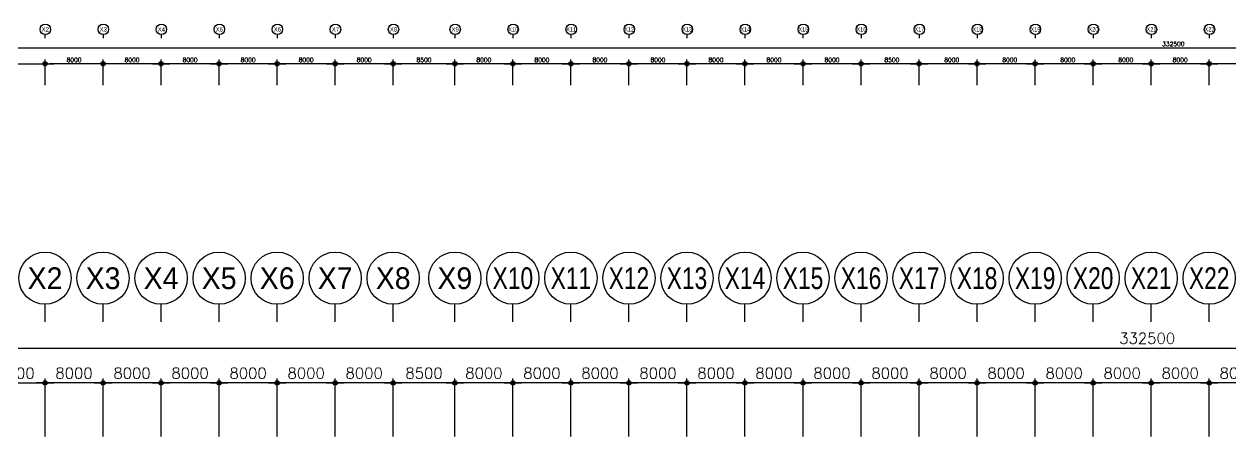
# Model space of a CAD drawing. Header units: millimetres. Extents: x -7575 to 416376, y 91125 to 341855.
# Drawn here: x 88826 to 255060, y 284409 to 341855 of the extents above; entities that cross this region are included whole.
import ezdxf
from ezdxf.enums import TextEntityAlignment as Align

# ---------------------------------------------------------------- set-up
doc = ezdxf.new("R2010")
doc.units = ezdxf.units.MM
doc.header["$LTSCALE"] = 600
doc.header["$MEASUREMENT"] = 0
doc.layers.get('0').update_dxf_attribs({"linetype": 'CONTINUOUS', "lineweight": 0})
doc.layers.get('DEFPOINTS').update_dxf_attribs({"linetype": 'CONTINUOUS'})
doc.layers.add('DIM', color=7, linetype='CONTINUOUS')
doc.layers.add('e-plan', color=9, linetype='CONTINUOUS')
doc.styles.add('htw', font='Dotum.ttf')
doc.styles.add('kiahn', font='romans.shx', dxfattribs={"bigfont": 'cadhs.shx'})
doc.styles.add('YS1-UNIT$0$kiahn', font='romans.shx', dxfattribs={"bigfont": 'WHGTXT.shx'})
doc.styles.add('돋움', font='Dotum.ttf')
doc.dimstyles.new('YS1-UNIT$0$KIAHN', dxfattribs={"dimscale": 0.5, "dimtxt": 2.5, "dimasz": 1, "dimexe": 1, "dimexo": 1, "dimgap": 1, "dimtad": 1, "dimdec": 0, "dimzin": 1, "dimdsep": 46, "dimtxsty": 'YS1-UNIT$0$kiahn', "dimblk1": 'YS1-UNIT$0$DIMDOT', "dimblk2": 'YS1-UNIT$0$DIMDOT', "dimsah": 1, "dimcen": 0, "dimadec": 0, "dimazin": 0, "dimtfac": 1, "dimtdec": 0, "dimtix": 1, "dimtmove": 2, "dimatfit": 3, "dimldrblk": 'YS1-UNIT$0$DIMDOT', "dimfxl": 1, "dimtolj": 1, "dimtzin": 1, "dimarcsym": 0})

# ---------------------------------------------------------------- blocks, each defined once
blk = doc.blocks.new('YS1-UNIT$0$DIMDOT')
blk.add_line((-2, 0), (2, 0))
for radius in [0.5, 0.25]:
    blk.add_circle((0, 0), radius)
blk = doc.blocks.new('*D3')
at = {"layer": 'DEFPOINTS', "color": 0, "transparency": 16777216}
for p in [(115710, 292394), (115710, 284409), (123710, 284409)]:
    blk.add_point(p, dxfattribs=at)
at = {"layer": 'e-plan', "color": 0, "lineweight": -2, "transparency": 16777216}
for p, q in [((115710, 285009), (115710, 292994)), ((123710, 285009), (123710, 292994)), ((123110, 292394), (116310, 292394))]:
    blk.add_line(p, q, dxfattribs=at)
at = {"layer": 'e-plan', "color": 0, "lineweight": -2, "transparency": 16777216, "xscale": 600, "yscale": 600, "zscale": 600, "rotation": 180}
blk.add_blockref('YS1-UNIT$0$DIMDOT', (115710, 292394), dxfattribs=at)
at = {"layer": 'e-plan', "color": 0, "lineweight": -2, "transparency": 16777216, "xscale": 600, "yscale": 600, "zscale": 600}
blk.add_blockref('YS1-UNIT$0$DIMDOT', (123710, 292394), dxfattribs=at)
at = {"layer": 'e-plan', "color": 0, "transparency": 16777216, "insert": (119710, 293744), "char_height": 1500, "attachment_point": 5, "style": 'kiahn'}
blk.add_mtext('\\A1;8000', dxfattribs=at)
blk = doc.blocks.new('*D18')
at = {"layer": 'DEFPOINTS', "color": 0, "transparency": 16777216}
for p in [(91710, 292394), (91710, 284409), (99710, 284409)]:
    blk.add_point(p, dxfattribs=at)
at = {"layer": 'e-plan', "color": 0, "lineweight": -2, "transparency": 16777216}
for p, q in [((91710, 285009), (91710, 292994)), ((99710, 285009), (99710, 292994)), ((99110, 292394), (92310, 292394))]:
    blk.add_line(p, q, dxfattribs=at)
at = {"layer": 'e-plan', "color": 0, "lineweight": -2, "transparency": 16777216, "xscale": 600, "yscale": 600, "zscale": 600, "rotation": 180}
blk.add_blockref('YS1-UNIT$0$DIMDOT', (91710, 292394), dxfattribs=at)
at = {"layer": 'e-plan', "color": 0, "lineweight": -2, "transparency": 16777216, "xscale": 600, "yscale": 600, "zscale": 600}
blk.add_blockref('YS1-UNIT$0$DIMDOT', (99710, 292394), dxfattribs=at)
at = {"layer": 'e-plan', "color": 0, "transparency": 16777216, "insert": (95710, 293744), "char_height": 1500, "attachment_point": 5, "style": 'kiahn'}
blk.add_mtext('\\A1;8000', dxfattribs=at)
blk = doc.blocks.new('*D19')
at = {"layer": 'DEFPOINTS', "color": 0, "transparency": 16777216}
for p in [(99710, 292394), (99710, 284409), (107710, 284409)]:
    blk.add_point(p, dxfattribs=at)
at = {"layer": 'e-plan', "color": 0, "lineweight": -2, "transparency": 16777216}
for p, q in [((99710, 285009), (99710, 292994)), ((107710, 285009), (107710, 292994)), ((107110, 292394), (100310, 292394))]:
    blk.add_line(p, q, dxfattribs=at)
at = {"layer": 'e-plan', "color": 0, "lineweight": -2, "transparency": 16777216, "xscale": 600, "yscale": 600, "zscale": 600, "rotation": 180}
blk.add_blockref('YS1-UNIT$0$DIMDOT', (99710, 292394), dxfattribs=at)
at = {"layer": 'e-plan', "color": 0, "lineweight": -2, "transparency": 16777216, "xscale": 600, "yscale": 600, "zscale": 600}
blk.add_blockref('YS1-UNIT$0$DIMDOT', (107710, 292394), dxfattribs=at)
at = {"layer": 'e-plan', "color": 0, "transparency": 16777216, "insert": (103710, 293744), "char_height": 1500, "attachment_point": 5, "style": 'kiahn'}
blk.add_mtext('\\A1;8000', dxfattribs=at)
blk = doc.blocks.new('*D20')
at = {"layer": 'DEFPOINTS', "color": 0, "transparency": 16777216}
for p in [(107710, 292394), (107710, 284409), (115710, 284409)]:
    blk.add_point(p, dxfattribs=at)
at = {"layer": 'e-plan', "color": 0, "lineweight": -2, "transparency": 16777216}
for p, q in [((107710, 285009), (107710, 292994)), ((115710, 285009), (115710, 292994)), ((115110, 292394), (108310, 292394))]:
    blk.add_line(p, q, dxfattribs=at)
at = {"layer": 'e-plan', "color": 0, "lineweight": -2, "transparency": 16777216, "xscale": 600, "yscale": 600, "zscale": 600, "rotation": 180}
blk.add_blockref('YS1-UNIT$0$DIMDOT', (107710, 292394), dxfattribs=at)
at = {"layer": 'e-plan', "color": 0, "lineweight": -2, "transparency": 16777216, "xscale": 600, "yscale": 600, "zscale": 600}
blk.add_blockref('YS1-UNIT$0$DIMDOT', (115710, 292394), dxfattribs=at)
at = {"layer": 'e-plan', "color": 0, "transparency": 16777216, "insert": (111710, 293744), "char_height": 1500, "attachment_point": 5, "style": 'kiahn'}
blk.add_mtext('\\A1;8000', dxfattribs=at)
blk = doc.blocks.new('*D21')
at = {"layer": 'DEFPOINTS', "color": 0, "transparency": 16777216}
for p in [(123710, 292394), (123710, 284409), (131710, 284409)]:
    blk.add_point(p, dxfattribs=at)
at = {"layer": 'e-plan', "color": 0, "lineweight": -2, "transparency": 16777216}
for p, q in [((123710, 285009), (123710, 292994)), ((131710, 285009), (131710, 292994)), ((131110, 292394), (124310, 292394))]:
    blk.add_line(p, q, dxfattribs=at)
at = {"layer": 'e-plan', "color": 0, "lineweight": -2, "transparency": 16777216, "xscale": 600, "yscale": 600, "zscale": 600, "rotation": 180}
blk.add_blockref('YS1-UNIT$0$DIMDOT', (123710, 292394), dxfattribs=at)
at = {"layer": 'e-plan', "color": 0, "lineweight": -2, "transparency": 16777216, "xscale": 600, "yscale": 600, "zscale": 600}
blk.add_blockref('YS1-UNIT$0$DIMDOT', (131710, 292394), dxfattribs=at)
at = {"layer": 'e-plan', "color": 0, "transparency": 16777216, "insert": (127710, 293744), "char_height": 1500, "attachment_point": 5, "style": 'kiahn'}
blk.add_mtext('\\A1;8000', dxfattribs=at)
blk = doc.blocks.new('*D22')
at = {"layer": 'DEFPOINTS', "color": 0, "transparency": 16777216}
for p in [(131710, 292394), (131710, 284409), (139710, 284409)]:
    blk.add_point(p, dxfattribs=at)
at = {"layer": 'e-plan', "color": 0, "lineweight": -2, "transparency": 16777216}
for p, q in [((131710, 285009), (131710, 292994)), ((139710, 285009), (139710, 292994)), ((139110, 292394), (132310, 292394))]:
    blk.add_line(p, q, dxfattribs=at)
at = {"layer": 'e-plan', "color": 0, "lineweight": -2, "transparency": 16777216, "xscale": 600, "yscale": 600, "zscale": 600, "rotation": 180}
blk.add_blockref('YS1-UNIT$0$DIMDOT', (131710, 292394), dxfattribs=at)
at = {"layer": 'e-plan', "color": 0, "lineweight": -2, "transparency": 16777216, "xscale": 600, "yscale": 600, "zscale": 600}
blk.add_blockref('YS1-UNIT$0$DIMDOT', (139710, 292394), dxfattribs=at)
at = {"layer": 'e-plan', "color": 0, "transparency": 16777216, "insert": (135710, 293744), "char_height": 1500, "attachment_point": 5, "style": 'kiahn'}
blk.add_mtext('\\A1;8000', dxfattribs=at)
blk = doc.blocks.new('*D23')
at = {"layer": 'DEFPOINTS', "color": 0, "transparency": 16777216}
for p in [(139710, 292394), (139710, 284409), (148210, 284409)]:
    blk.add_point(p, dxfattribs=at)
at = {"layer": 'e-plan', "color": 0, "lineweight": -2, "transparency": 16777216}
for p, q in [((139710, 285009), (139710, 292994)), ((148210, 285009), (148210, 292994)), ((147610, 292394), (140310, 292394))]:
    blk.add_line(p, q, dxfattribs=at)
at = {"layer": 'e-plan', "color": 0, "lineweight": -2, "transparency": 16777216, "xscale": 600, "yscale": 600, "zscale": 600, "rotation": 180}
blk.add_blockref('YS1-UNIT$0$DIMDOT', (139710, 292394), dxfattribs=at)
at = {"layer": 'e-plan', "color": 0, "lineweight": -2, "transparency": 16777216, "xscale": 600, "yscale": 600, "zscale": 600}
blk.add_blockref('YS1-UNIT$0$DIMDOT', (148210, 292394), dxfattribs=at)
at = {"layer": 'e-plan', "color": 0, "transparency": 16777216, "insert": (143960, 293744), "char_height": 1500, "attachment_point": 5, "style": 'kiahn'}
blk.add_mtext('\\A1;8500', dxfattribs=at)
blk = doc.blocks.new('*D24')
at = {"layer": 'DEFPOINTS', "color": 0, "transparency": 16777216}
for p in [(148210, 292394), (148210, 284409), (156210, 284409)]:
    blk.add_point(p, dxfattribs=at)
at = {"layer": 'e-plan', "color": 0, "lineweight": -2, "transparency": 16777216}
for p, q in [((148210, 285009), (148210, 292994)), ((156210, 285009), (156210, 292994)), ((155610, 292394), (148810, 292394))]:
    blk.add_line(p, q, dxfattribs=at)
at = {"layer": 'e-plan', "color": 0, "lineweight": -2, "transparency": 16777216, "xscale": 600, "yscale": 600, "zscale": 600, "rotation": 180}
blk.add_blockref('YS1-UNIT$0$DIMDOT', (148210, 292394), dxfattribs=at)
at = {"layer": 'e-plan', "color": 0, "lineweight": -2, "transparency": 16777216, "xscale": 600, "yscale": 600, "zscale": 600}
blk.add_blockref('YS1-UNIT$0$DIMDOT', (156210, 292394), dxfattribs=at)
at = {"layer": 'e-plan', "color": 0, "transparency": 16777216, "insert": (152210, 293744), "char_height": 1500, "attachment_point": 5, "style": 'kiahn'}
blk.add_mtext('\\A1;8000', dxfattribs=at)
blk = doc.blocks.new('*D25')
at = {"layer": 'DEFPOINTS', "color": 0, "transparency": 16777216}
for p in [(164210, 292394), (164210, 284409), (172210, 284409)]:
    blk.add_point(p, dxfattribs=at)
at = {"layer": 'e-plan', "color": 0, "lineweight": -2, "transparency": 16777216}
for p, q in [((164210, 285009), (164210, 292994)), ((172210, 285009), (172210, 292994)), ((171610, 292394), (164810, 292394))]:
    blk.add_line(p, q, dxfattribs=at)
at = {"layer": 'e-plan', "color": 0, "lineweight": -2, "transparency": 16777216, "xscale": 600, "yscale": 600, "zscale": 600, "rotation": 180}
blk.add_blockref('YS1-UNIT$0$DIMDOT', (164210, 292394), dxfattribs=at)
at = {"layer": 'e-plan', "color": 0, "lineweight": -2, "transparency": 16777216, "xscale": 600, "yscale": 600, "zscale": 600}
blk.add_blockref('YS1-UNIT$0$DIMDOT', (172210, 292394), dxfattribs=at)
at = {"layer": 'e-plan', "color": 0, "transparency": 16777216, "insert": (168210, 293744), "char_height": 1500, "attachment_point": 5, "style": 'kiahn'}
blk.add_mtext('\\A1;8000', dxfattribs=at)
blk = doc.blocks.new('*D26')
at = {"layer": 'DEFPOINTS', "color": 0, "transparency": 16777216}
for p in [(156210, 292394), (156210, 284409), (164210, 284409)]:
    blk.add_point(p, dxfattribs=at)
at = {"layer": 'e-plan', "color": 0, "lineweight": -2, "transparency": 16777216}
for p, q in [((156210, 285009), (156210, 292994)), ((164210, 285009), (164210, 292994)), ((163610, 292394), (156810, 292394))]:
    blk.add_line(p, q, dxfattribs=at)
at = {"layer": 'e-plan', "color": 0, "lineweight": -2, "transparency": 16777216, "xscale": 600, "yscale": 600, "zscale": 600, "rotation": 180}
blk.add_blockref('YS1-UNIT$0$DIMDOT', (156210, 292394), dxfattribs=at)
at = {"layer": 'e-plan', "color": 0, "lineweight": -2, "transparency": 16777216, "xscale": 600, "yscale": 600, "zscale": 600}
blk.add_blockref('YS1-UNIT$0$DIMDOT', (164210, 292394), dxfattribs=at)
at = {"layer": 'e-plan', "color": 0, "transparency": 16777216, "insert": (160210, 293744), "char_height": 1500, "attachment_point": 5, "style": 'kiahn'}
blk.add_mtext('\\A1;8000', dxfattribs=at)
blk = doc.blocks.new('*D27')
at = {"layer": 'DEFPOINTS', "color": 0, "transparency": 16777216}
for p in [(172210, 292394), (172210, 284409), (180210, 284409)]:
    blk.add_point(p, dxfattribs=at)
at = {"layer": 'e-plan', "color": 0, "lineweight": -2, "transparency": 16777216}
for p, q in [((172210, 285009), (172210, 292994)), ((180210, 285009), (180210, 292994)), ((179610, 292394), (172810, 292394))]:
    blk.add_line(p, q, dxfattribs=at)
at = {"layer": 'e-plan', "color": 0, "lineweight": -2, "transparency": 16777216, "xscale": 600, "yscale": 600, "zscale": 600, "rotation": 180}
blk.add_blockref('YS1-UNIT$0$DIMDOT', (172210, 292394), dxfattribs=at)
at = {"layer": 'e-plan', "color": 0, "lineweight": -2, "transparency": 16777216, "xscale": 600, "yscale": 600, "zscale": 600}
blk.add_blockref('YS1-UNIT$0$DIMDOT', (180210, 292394), dxfattribs=at)
at = {"layer": 'e-plan', "color": 0, "transparency": 16777216, "insert": (176210, 293744), "char_height": 1500, "attachment_point": 5, "style": 'kiahn'}
blk.add_mtext('\\A1;8000', dxfattribs=at)
blk = doc.blocks.new('*D28')
at = {"layer": 'DEFPOINTS', "color": 0, "transparency": 16777216}
for p in [(180210, 292394), (180210, 284409), (188210, 284409)]:
    blk.add_point(p, dxfattribs=at)
at = {"layer": 'e-plan', "color": 0, "lineweight": -2, "transparency": 16777216}
for p, q in [((180210, 285009), (180210, 292994)), ((188210, 285009), (188210, 292994)), ((187610, 292394), (180810, 292394))]:
    blk.add_line(p, q, dxfattribs=at)
at = {"layer": 'e-plan', "color": 0, "lineweight": -2, "transparency": 16777216, "xscale": 600, "yscale": 600, "zscale": 600, "rotation": 180}
blk.add_blockref('YS1-UNIT$0$DIMDOT', (180210, 292394), dxfattribs=at)
at = {"layer": 'e-plan', "color": 0, "lineweight": -2, "transparency": 16777216, "xscale": 600, "yscale": 600, "zscale": 600}
blk.add_blockref('YS1-UNIT$0$DIMDOT', (188210, 292394), dxfattribs=at)
at = {"layer": 'e-plan', "color": 0, "transparency": 16777216, "insert": (184210, 293744), "char_height": 1500, "attachment_point": 5, "style": 'kiahn'}
blk.add_mtext('\\A1;8000', dxfattribs=at)
blk = doc.blocks.new('*D29')
at = {"layer": 'DEFPOINTS', "color": 0, "transparency": 16777216}
for p in [(204210, 292394), (204210, 284409), (212210, 284409)]:
    blk.add_point(p, dxfattribs=at)
at = {"layer": 'e-plan', "color": 0, "lineweight": -2, "transparency": 16777216}
for p, q in [((204210, 285009), (204210, 292994)), ((212210, 285009), (212210, 292994)), ((211610, 292394), (204810, 292394))]:
    blk.add_line(p, q, dxfattribs=at)
at = {"layer": 'e-plan', "color": 0, "lineweight": -2, "transparency": 16777216, "xscale": 600, "yscale": 600, "zscale": 600, "rotation": 180}
blk.add_blockref('YS1-UNIT$0$DIMDOT', (204210, 292394), dxfattribs=at)
at = {"layer": 'e-plan', "color": 0, "lineweight": -2, "transparency": 16777216, "xscale": 600, "yscale": 600, "zscale": 600}
blk.add_blockref('YS1-UNIT$0$DIMDOT', (212210, 292394), dxfattribs=at)
at = {"layer": 'e-plan', "color": 0, "transparency": 16777216, "insert": (208210, 293744), "char_height": 1500, "attachment_point": 5, "style": 'kiahn'}
blk.add_mtext('\\A1;8000', dxfattribs=at)
blk = doc.blocks.new('*D30')
at = {"layer": 'DEFPOINTS', "color": 0, "transparency": 16777216}
for p in [(188210, 292394), (188210, 284409), (196210, 284409)]:
    blk.add_point(p, dxfattribs=at)
at = {"layer": 'e-plan', "color": 0, "lineweight": -2, "transparency": 16777216}
for p, q in [((188210, 285009), (188210, 292994)), ((196210, 285009), (196210, 292994)), ((195610, 292394), (188810, 292394))]:
    blk.add_line(p, q, dxfattribs=at)
at = {"layer": 'e-plan', "color": 0, "lineweight": -2, "transparency": 16777216, "xscale": 600, "yscale": 600, "zscale": 600, "rotation": 180}
blk.add_blockref('YS1-UNIT$0$DIMDOT', (188210, 292394), dxfattribs=at)
at = {"layer": 'e-plan', "color": 0, "lineweight": -2, "transparency": 16777216, "xscale": 600, "yscale": 600, "zscale": 600}
blk.add_blockref('YS1-UNIT$0$DIMDOT', (196210, 292394), dxfattribs=at)
at = {"layer": 'e-plan', "color": 0, "transparency": 16777216, "insert": (192210, 293744), "char_height": 1500, "attachment_point": 5, "style": 'kiahn'}
blk.add_mtext('\\A1;8000', dxfattribs=at)
blk = doc.blocks.new('*D31')
at = {"layer": 'DEFPOINTS', "color": 0, "transparency": 16777216}
for p in [(196210, 292394), (196210, 284409), (204210, 284409)]:
    blk.add_point(p, dxfattribs=at)
at = {"layer": 'e-plan', "color": 0, "lineweight": -2, "transparency": 16777216}
for p, q in [((196210, 285009), (196210, 292994)), ((204210, 285009), (204210, 292994)), ((203610, 292394), (196810, 292394))]:
    blk.add_line(p, q, dxfattribs=at)
at = {"layer": 'e-plan', "color": 0, "lineweight": -2, "transparency": 16777216, "xscale": 600, "yscale": 600, "zscale": 600, "rotation": 180}
blk.add_blockref('YS1-UNIT$0$DIMDOT', (196210, 292394), dxfattribs=at)
at = {"layer": 'e-plan', "color": 0, "lineweight": -2, "transparency": 16777216, "xscale": 600, "yscale": 600, "zscale": 600}
blk.add_blockref('YS1-UNIT$0$DIMDOT', (204210, 292394), dxfattribs=at)
at = {"layer": 'e-plan', "color": 0, "transparency": 16777216, "insert": (200210, 293744), "char_height": 1500, "attachment_point": 5, "style": 'kiahn'}
blk.add_mtext('\\A1;8000', dxfattribs=at)
blk = doc.blocks.new('*D32')
at = {"layer": 'DEFPOINTS', "color": 0, "transparency": 16777216}
for p in [(220210, 292394), (220210, 284409), (228210, 284409)]:
    blk.add_point(p, dxfattribs=at)
at = {"layer": 'e-plan', "color": 0, "lineweight": -2, "transparency": 16777216}
for p, q in [((220210, 285009), (220210, 292994)), ((228210, 285009), (228210, 292994)), ((227610, 292394), (220810, 292394))]:
    blk.add_line(p, q, dxfattribs=at)
at = {"layer": 'e-plan', "color": 0, "lineweight": -2, "transparency": 16777216, "xscale": 600, "yscale": 600, "zscale": 600, "rotation": 180}
blk.add_blockref('YS1-UNIT$0$DIMDOT', (220210, 292394), dxfattribs=at)
at = {"layer": 'e-plan', "color": 0, "lineweight": -2, "transparency": 16777216, "xscale": 600, "yscale": 600, "zscale": 600}
blk.add_blockref('YS1-UNIT$0$DIMDOT', (228210, 292394), dxfattribs=at)
at = {"layer": 'e-plan', "color": 0, "transparency": 16777216, "insert": (224210, 293744), "char_height": 1500, "attachment_point": 5, "style": 'kiahn'}
blk.add_mtext('\\A1;8000', dxfattribs=at)
blk = doc.blocks.new('*D33')
at = {"layer": 'DEFPOINTS', "color": 0, "transparency": 16777216}
for p in [(212210, 292394), (212210, 284409), (220210, 284409)]:
    blk.add_point(p, dxfattribs=at)
at = {"layer": 'e-plan', "color": 0, "lineweight": -2, "transparency": 16777216}
for p, q in [((212210, 285009), (212210, 292994)), ((220210, 285009), (220210, 292994)), ((219610, 292394), (212810, 292394))]:
    blk.add_line(p, q, dxfattribs=at)
at = {"layer": 'e-plan', "color": 0, "lineweight": -2, "transparency": 16777216, "xscale": 600, "yscale": 600, "zscale": 600, "rotation": 180}
blk.add_blockref('YS1-UNIT$0$DIMDOT', (212210, 292394), dxfattribs=at)
at = {"layer": 'e-plan', "color": 0, "lineweight": -2, "transparency": 16777216, "xscale": 600, "yscale": 600, "zscale": 600}
blk.add_blockref('YS1-UNIT$0$DIMDOT', (220210, 292394), dxfattribs=at)
at = {"layer": 'e-plan', "color": 0, "transparency": 16777216, "insert": (216210, 293744), "char_height": 1500, "attachment_point": 5, "style": 'kiahn'}
blk.add_mtext('\\A1;8000', dxfattribs=at)
blk = doc.blocks.new('*D34')
at = {"layer": 'DEFPOINTS', "color": 0, "transparency": 16777216}
for p in [(228210, 292394), (228210, 284409), (236210, 284409)]:
    blk.add_point(p, dxfattribs=at)
at = {"layer": 'e-plan', "color": 0, "lineweight": -2, "transparency": 16777216}
for p, q in [((228210, 285009), (228210, 292994)), ((236210, 285009), (236210, 292994)), ((235610, 292394), (228810, 292394))]:
    blk.add_line(p, q, dxfattribs=at)
at = {"layer": 'e-plan', "color": 0, "lineweight": -2, "transparency": 16777216, "xscale": 600, "yscale": 600, "zscale": 600, "rotation": 180}
blk.add_blockref('YS1-UNIT$0$DIMDOT', (228210, 292394), dxfattribs=at)
at = {"layer": 'e-plan', "color": 0, "lineweight": -2, "transparency": 16777216, "xscale": 600, "yscale": 600, "zscale": 600}
blk.add_blockref('YS1-UNIT$0$DIMDOT', (236210, 292394), dxfattribs=at)
at = {"layer": 'e-plan', "color": 0, "transparency": 16777216, "insert": (232210, 293744), "char_height": 1500, "attachment_point": 5, "style": 'kiahn'}
blk.add_mtext('\\A1;8000', dxfattribs=at)
blk = doc.blocks.new('*D35')
at = {"layer": 'DEFPOINTS', "color": 0, "transparency": 16777216}
for p in [(236210, 292394), (236210, 284409), (244210, 284409)]:
    blk.add_point(p, dxfattribs=at)
at = {"layer": 'e-plan', "color": 0, "lineweight": -2, "transparency": 16777216}
for p, q in [((236210, 285009), (236210, 292994)), ((244210, 285009), (244210, 292994)), ((243610, 292394), (236810, 292394))]:
    blk.add_line(p, q, dxfattribs=at)
at = {"layer": 'e-plan', "color": 0, "lineweight": -2, "transparency": 16777216, "xscale": 600, "yscale": 600, "zscale": 600, "rotation": 180}
blk.add_blockref('YS1-UNIT$0$DIMDOT', (236210, 292394), dxfattribs=at)
at = {"layer": 'e-plan', "color": 0, "lineweight": -2, "transparency": 16777216, "xscale": 600, "yscale": 600, "zscale": 600}
blk.add_blockref('YS1-UNIT$0$DIMDOT', (244210, 292394), dxfattribs=at)
at = {"layer": 'e-plan', "color": 0, "transparency": 16777216, "insert": (240210, 293744), "char_height": 1500, "attachment_point": 5, "style": 'kiahn'}
blk.add_mtext('\\A1;8000', dxfattribs=at)
blk = doc.blocks.new('*D37')
at = {"layer": 'DEFPOINTS', "color": 0, "transparency": 16777216}
for p in [(244210, 292394), (244210, 284409), (252210, 284409)]:
    blk.add_point(p, dxfattribs=at)
at = {"layer": 'e-plan', "color": 0, "lineweight": -2, "transparency": 16777216}
for p, q in [((244210, 285009), (244210, 292994)), ((252210, 285009), (252210, 292994)), ((251610, 292394), (244810, 292394))]:
    blk.add_line(p, q, dxfattribs=at)
at = {"layer": 'e-plan', "color": 0, "lineweight": -2, "transparency": 16777216, "xscale": 600, "yscale": 600, "zscale": 600, "rotation": 180}
blk.add_blockref('YS1-UNIT$0$DIMDOT', (244210, 292394), dxfattribs=at)
at = {"layer": 'e-plan', "color": 0, "lineweight": -2, "transparency": 16777216, "xscale": 600, "yscale": 600, "zscale": 600}
blk.add_blockref('YS1-UNIT$0$DIMDOT', (252210, 292394), dxfattribs=at)
at = {"layer": 'e-plan', "color": 0, "transparency": 16777216, "insert": (248210, 293744), "char_height": 1500, "attachment_point": 5, "style": 'kiahn'}
blk.add_mtext('\\A1;8000', dxfattribs=at)
blk = doc.blocks.new('*D38')
at = {"layer": 'DEFPOINTS', "color": 0, "transparency": 16777216}
for p in [(252210, 292394), (252210, 284409), (260210, 284409)]:
    blk.add_point(p, dxfattribs=at)
at = {"layer": 'e-plan', "color": 0, "lineweight": -2, "transparency": 16777216}
for p, q in [((252210, 285009), (252210, 292994)), ((260210, 285009), (260210, 292994)), ((259610, 292394), (252810, 292394))]:
    blk.add_line(p, q, dxfattribs=at)
at = {"layer": 'e-plan', "color": 0, "lineweight": -2, "transparency": 16777216, "xscale": 600, "yscale": 600, "zscale": 600, "rotation": 180}
blk.add_blockref('YS1-UNIT$0$DIMDOT', (252210, 292394), dxfattribs=at)
at = {"layer": 'e-plan', "color": 0, "lineweight": -2, "transparency": 16777216, "xscale": 600, "yscale": 600, "zscale": 600}
blk.add_blockref('YS1-UNIT$0$DIMDOT', (260210, 292394), dxfattribs=at)
at = {"layer": 'e-plan', "color": 0, "transparency": 16777216, "insert": (256210, 293744), "char_height": 1500, "attachment_point": 5, "style": 'kiahn'}
blk.add_mtext('\\A1;8000', dxfattribs=at)
blk = doc.blocks.new('b')
at = {"layer": 'DIM'}
blk.add_line((0, 0), (0, 4), dxfattribs=at)
blk.add_circle((0, 10), 6, dxfattribs=at)
blk = doc.blocks.new('*D54')
at = {"layer": 'DEFPOINTS', "color": 0, "transparency": 16777216}
for p in [(91710, 292394), (83710, 284409), (91710, 284409)]:
    blk.add_point(p, dxfattribs=at)
at = {"layer": 'e-plan', "color": 0, "lineweight": -2, "transparency": 16777216}
for p, q in [((83710, 285009), (83710, 292994)), ((91710, 285009), (91710, 292994)), ((84310, 292394), (91110, 292394))]:
    blk.add_line(p, q, dxfattribs=at)
at = {"layer": 'e-plan', "color": 0, "lineweight": -2, "transparency": 16777216, "xscale": 600, "yscale": 600, "zscale": 600, "rotation": 180}
blk.add_blockref('YS1-UNIT$0$DIMDOT', (83710, 292394), dxfattribs=at)
at = {"layer": 'e-plan', "color": 0, "lineweight": -2, "transparency": 16777216, "xscale": 600, "yscale": 600, "zscale": 600}
blk.add_blockref('YS1-UNIT$0$DIMDOT', (91710, 292394), dxfattribs=at)
at = {"layer": 'e-plan', "color": 0, "transparency": 16777216, "insert": (87710, 293744), "char_height": 1500, "attachment_point": 5, "style": 'kiahn'}
blk.add_mtext('\\A1;8000', dxfattribs=at)
blk = doc.blocks.new('*D62')
at = {"layer": 'DEFPOINTS', "color": 0, "transparency": 16777216}
for p in [(409910, 297194), (77410, 284409), (409910, 284409)]:
    blk.add_point(p, dxfattribs=at)
at = {"layer": 'e-plan', "color": 0, "lineweight": -2, "transparency": 16777216}
for p, q in [((77410, 285009), (77410, 297794)), ((409910, 285009), (409910, 297794)), ((78010, 297194), (409310, 297194))]:
    blk.add_line(p, q, dxfattribs=at)
at = {"layer": 'e-plan', "color": 0, "lineweight": -2, "transparency": 16777216, "xscale": 600, "yscale": 600, "zscale": 600, "rotation": 180}
blk.add_blockref('YS1-UNIT$0$DIMDOT', (77410, 297194), dxfattribs=at)
at = {"layer": 'e-plan', "color": 0, "lineweight": -2, "transparency": 16777216, "xscale": 600, "yscale": 600, "zscale": 600}
blk.add_blockref('YS1-UNIT$0$DIMDOT', (409910, 297194), dxfattribs=at)
at = {"layer": 'e-plan', "color": 0, "transparency": 16777216, "insert": (243660, 298544), "char_height": 1500, "attachment_point": 5, "style": 'kiahn'}
blk.add_mtext('\\A1;332500', dxfattribs=at)

msp = doc.modelspace()

# ---------------------------------------------------------------- linework, layer by layer
at = {"layer": 'e-plan'}
for p, q in [((91750.4, 339934.8), (91750.4, 340414.8)), ((99750.4, 339934.8), (99750.4, 340414.8)), ((107750.4, 339934.8), (107750.4, 340414.8)), ((115750.4, 339934.8), (115750.4, 340414.8)), ((123750.4, 339934.8), (123750.4, 340414.8)), ((131750.4, 339934.8), (131750.4, 340414.8)), ((139750.4, 339934.8), (139750.4, 340414.8)), ((148250.4, 339934.8), (148250.4, 340414.8)), ((156250.4, 339934.8), (156250.4, 340414.8)), ((164250.4, 339934.8), (164250.4, 340414.8)), ((172250.4, 339934.8), (172250.4, 340414.8)), ((180250.4, 339934.8), (180250.4, 340414.8)), ((188250.4, 339934.8), (188250.4, 340414.8)), ((196250.4, 339934.8), (196250.4, 340414.8)), ((204250.4, 339934.8), (204250.4, 340414.8)), ((212250.4, 339934.8), (212250.4, 340414.8)), ((220250.4, 339934.8), (220250.4, 340414.8)), ((228250.4, 339934.8), (228250.4, 340414.8)), ((236250.4, 339934.8), (236250.4, 340414.8)), ((244250.4, 339934.8), (244250.4, 340414.8)), ((252250.4, 339934.8), (252250.4, 340414.8)), ((409310.1, 338553.1), (78010.1, 338553.1)), ((84310.1, 336390.2), (91110.1, 336390.2)), ((91710.1, 333425.4), (91710.1, 336990.2)), ((91710.1, 333425.4), (91710.1, 336990.2)), ((99110.1, 336390.2), (92310.1, 336390.2)), ((99710.1, 333425.4), (99710.1, 336990.2)), ((99710.1, 333425.4), (99710.1, 336990.2)), ((107110.1, 336390.2), (100310.1, 336390.2)), ((107710.1, 333425.4), (107710.1, 336990.2)), ((107710.1, 333425.4), (107710.1, 336990.2)), ((115110.1, 336390.2), (108310.1, 336390.2)), ((115710.1, 333425.4), (115710.1, 336990.2)), ((115710.1, 333425.4), (115710.1, 336990.2)), ((123110.1, 336390.2), (116310.1, 336390.2)), ((123710.1, 333425.4), (123710.1, 336990.2)), ((123710.1, 333425.4), (123710.1, 336990.2)), ((131110.1, 336390.2), (124310.1, 336390.2)), ((131710.1, 333425.4), (131710.1, 336990.2)), ((131710.1, 333425.4), (131710.1, 336990.2)), ((139110.1, 336390.2), (132310.1, 336390.2)), ((139710.1, 333425.4), (139710.1, 336990.2)), ((139710.1, 333425.4), (139710.1, 336990.2)), ((147610.1, 336390.2), (140310.1, 336390.2)), ((148210.1, 333425.4), (148210.1, 336990.2)), ((148210.1, 333425.4), (148210.1, 336990.2)), ((155610.1, 336390.2), (148810.1, 336390.2)), ((156210.1, 333425.4), (156210.1, 336990.2)), ((156210.1, 333425.4), (156210.1, 336990.2)), ((163610.1, 336390.2), (156810.1, 336390.2)), ((164210.1, 333425.4), (164210.1, 336990.2)), ((164210.1, 333425.4), (164210.1, 336990.2)), ((171610.1, 336390.2), (164810.1, 336390.2)), ((172210.1, 333425.4), (172210.1, 336990.2)), ((172210.1, 333425.4), (172210.1, 336990.2)), ((179610.1, 336390.2), (172810.1, 336390.2)), ((180210.1, 333425.4), (180210.1, 336990.2)), ((180210.1, 333425.4), (180210.1, 336990.2)), ((187610.1, 336390.2), (180810.1, 336390.2)), ((188210.1, 333425.4), (188210.1, 336990.2)), ((188210.1, 333425.4), (188210.1, 336990.2)), ((195610.1, 336390.2), (188810.1, 336390.2)), ((196210.1, 333425.4), (196210.1, 336990.2)), ((196210.1, 333425.4), (196210.1, 336990.2)), ((203610.1, 336390.2), (196810.1, 336390.2)), ((204210.1, 333425.4), (204210.1, 336990.2)), ((204210.1, 333425.4), (204210.1, 336990.2)), ((211610.1, 336390.2), (204810.1, 336390.2)), ((212210.1, 333425.4), (212210.1, 336990.2)), ((212210.1, 333425.4), (212210.1, 336990.2)), ((219610.1, 336390.2), (212810.1, 336390.2)), ((220210.1, 333425.4), (220210.1, 336990.2)), ((220210.1, 333425.4), (220210.1, 336990.2)), ((227610.1, 336390.2), (220810.1, 336390.2)), ((228210.1, 333425.4), (228210.1, 336990.2)), ((228210.1, 333425.4), (228210.1, 336990.2)), ((235610.1, 336390.2), (228810.1, 336390.2)), ((236210.1, 333425.4), (236210.1, 336990.2)), ((236210.1, 333425.4), (236210.1, 336990.2)), ((243610.1, 336390.2), (236810.1, 336390.2)), ((244210.1, 333425.4), (244210.1, 336990.2)), ((244210.1, 333425.4), (244210.1, 336990.2)), ((251610.1, 336390.2), (244810.1, 336390.2)), ((252210.1, 333425.4), (252210.1, 336990.2)), ((252210.1, 333425.4), (252210.1, 336990.2)), ((259610.1, 336390.2), (252810.1, 336390.2))]:
    msp.add_line(p, q, dxfattribs=at)
for centre in [(91750.4, 341134.8), (99750.4, 341134.8), (107750.4, 341134.8), (115750.4, 341134.8), (123750.4, 341134.8), (131750.4, 341134.8), (139750.4, 341134.8), (148250.4, 341134.8), (156250.4, 341134.8), (164250.4, 341134.8), (172250.4, 341134.8), (180250.4, 341134.8), (188250.4, 341134.8), (196250.4, 341134.8), (204250.4, 341134.8), (212250.4, 341134.8), (220250.4, 341134.8), (228250.4, 341134.8), (236250.4, 341134.8), (244250.4, 341134.8), (252250.4, 341134.8)]:
    msp.add_circle(centre, 720, dxfattribs=at)

# ---------------------------------------------------------------- block references
for name, p, xscale, yscale, zscale in [('YS1-UNIT$0$DIMDOT', (91710.1, 336390.2), 600, 600, 600), ('YS1-UNIT$0$DIMDOT', (99710.1, 336390.2), 120, 120, 120), ('YS1-UNIT$0$DIMDOT', (107710.1, 336390.2), 600, 600, 600), ('YS1-UNIT$0$DIMDOT', (115710.1, 336390.2), 600, 600, 600), ('YS1-UNIT$0$DIMDOT', (123710.1, 336390.2), 600, 600, 600), ('YS1-UNIT$0$DIMDOT', (131710.1, 336390.2), 600, 600, 600), ('YS1-UNIT$0$DIMDOT', (139710.1, 336390.2), 600, 600, 600), ('YS1-UNIT$0$DIMDOT', (148210.1, 336390.2), 600, 600, 600), ('YS1-UNIT$0$DIMDOT', (156210.1, 336390.2), 600, 600, 600), ('YS1-UNIT$0$DIMDOT', (164210.1, 336390.2), 600, 600, 600), ('YS1-UNIT$0$DIMDOT', (172210.1, 336390.2), 600, 600, 600), ('YS1-UNIT$0$DIMDOT', (180210.1, 336390.2), 600, 600, 600), ('YS1-UNIT$0$DIMDOT', (188210.1, 336390.2), 600, 600, 600), ('YS1-UNIT$0$DIMDOT', (196210.1, 336390.2), 600, 600, 600), ('YS1-UNIT$0$DIMDOT', (204210.1, 336390.2), 600, 600, 600), ('YS1-UNIT$0$DIMDOT', (212210.1, 336390.2), 600, 600, 600), ('YS1-UNIT$0$DIMDOT', (220210.1, 336390.2), 600, 600, 600), ('YS1-UNIT$0$DIMDOT', (228210.1, 336390.2), 600, 600, 600), ('YS1-UNIT$0$DIMDOT', (236210.1, 336390.2), 600, 600, 600), ('YS1-UNIT$0$DIMDOT', (244210.1, 336390.2), 600, 600, 600), ('YS1-UNIT$0$DIMDOT', (252210.1, 336390.2), 600, 600, 600), ('b', (91710, 300831.2), 600, 600, 600), ('b', (99710, 300831.2), 600, 600, 600), ('b', (107710, 300831.2), 600, 600, 600), ('b', (115710, 300831.2), 600, 600, 600), ('b', (123710, 300831.2), 600, 600, 600), ('b', (131710, 300831.2), 600, 600, 600), ('b', (139710, 300831.2), 600, 600, 600), ('b', (148210, 300831.2), 600, 600, 600), ('b', (156210, 300831.2), 600, 600, 600), ('b', (164210, 300831.2), 600, 600, 600), ('b', (172210, 300831.2), 600, 600, 600), ('b', (180210, 300831.2), 600, 600, 600), ('b', (188210, 300831.2), 600, 600, 600), ('b', (196210, 300831.2), 600, 600, 600), ('b', (204210, 300831.2), 600, 600, 600), ('b', (212210, 300831.2), 600, 600, 600), ('b', (220210, 300831.2), 600, 600, 600), ('b', (228210, 300831.2), 600, 600, 600), ('b', (236210, 300831.2), 600, 600, 600), ('b', (244210, 300831.2), 600, 600, 600), ('b', (252210, 300831.2), 600, 600, 600)]:
    msp.add_blockref(name, p, dxfattribs=dict(at, xscale=xscale, yscale=yscale, zscale=zscale))
at = {"layer": 'e-plan', "rotation": 180}
for p, xscale, yscale, zscale in [((91710.1, 336390.2), 120, 120, 120), ((99710.1, 336390.2), 600, 600, 600), ((107710.1, 336390.2), 600, 600, 600), ((115710.1, 336390.2), 600, 600, 600), ((123710.1, 336390.2), 600, 600, 600), ((131710.1, 336390.2), 600, 600, 600), ((139710.1, 336390.2), 600, 600, 600), ((148210.1, 336390.2), 600, 600, 600), ((156210.1, 336390.2), 600, 600, 600), ((164210.1, 336390.2), 600, 600, 600), ((172210.1, 336390.2), 600, 600, 600), ((180210.1, 336390.2), 600, 600, 600), ((188210.1, 336390.2), 600, 600, 600), ((196210.1, 336390.2), 600, 600, 600), ((204210.1, 336390.2), 600, 600, 600), ((212210.1, 336390.2), 600, 600, 600), ((220210.1, 336390.2), 600, 600, 600), ((228210.1, 336390.2), 600, 600, 600), ((236210.1, 336390.2), 600, 600, 600), ((244210.1, 336390.2), 600, 600, 600), ((252210.1, 336390.2), 600, 600, 600)]:
    msp.add_blockref('YS1-UNIT$0$DIMDOT', p, dxfattribs=dict(at, xscale=xscale, yscale=yscale, zscale=zscale))

# ---------------------------------------------------------------- texts
at = {"layer": 'e-plan'}
for s, height, style, p in [('X2', 600, '돋움', (91750.4, 341134.8)), ('X3', 600, '돋움', (99750.4, 341134.8)), ('X4', 600, '돋움', (107750.4, 341134.8)), ('X5', 600, '돋움', (115750.4, 341134.8)), ('X6', 600, '돋움', (123750.4, 341134.8)), ('X7', 600, '돋움', (131750.4, 341134.8)), ('X8', 600, '돋움', (139750.4, 341134.8)), ('X9', 600, '돋움', (148250.4, 341134.8)), ('X2', 3000, 'htw', (91710, 306831.2)), ('X3', 3000, 'htw', (99710, 306831.2)), ('X4', 3000, 'htw', (107710, 306831.2)), ('X5', 3000, 'htw', (115710, 306831.2)), ('X6', 3000, 'htw', (123710, 306831.2)), ('X7', 3000, 'htw', (131710, 306831.2)), ('X8', 3000, 'htw', (139710, 306831.2)), ('X9', 3000, 'htw', (148210, 306831.2))]:
    msp.add_text(s, height=height, dxfattribs=dict(at, style=style)).set_placement(p, align=Align.MIDDLE_CENTER)
at = {"layer": 'e-plan', "width": 0.8}
for s, height, style, p in [('X10', 600, '돋움', (156250.4, 341134.8)), ('X11', 600, '돋움', (164250.4, 341134.8)), ('X12', 600, '돋움', (172250.4, 341134.8)), ('X13', 600, '돋움', (180250.4, 341134.8)), ('X14', 600, '돋움', (188250.4, 341134.8)), ('X15', 600, '돋움', (196250.4, 341134.8)), ('X16', 600, '돋움', (204250.4, 341134.8)), ('X17', 600, '돋움', (212250.4, 341134.8)), ('X18', 600, '돋움', (220250.4, 341134.8)), ('X19', 600, '돋움', (228250.4, 341134.8)), ('X20', 600, '돋움', (236250.4, 341134.8)), ('X21', 600, '돋움', (244250.4, 341134.8)), ('X22', 600, '돋움', (252250.4, 341134.8)), ('X10', 3000, 'htw', (156210, 306831.2)), ('X11', 3000, 'htw', (164210, 306831.2)), ('X12', 3000, 'htw', (172210, 306831.2)), ('X13', 3000, 'htw', (180210, 306831.2)), ('X14', 3000, 'htw', (188210, 306831.2)), ('X15', 3000, 'htw', (196210, 306831.2)), ('X16', 3000, 'htw', (204210, 306831.2)), ('X17', 3000, 'htw', (212210, 306831.2)), ('X18', 3000, 'htw', (220210, 306831.2)), ('X19', 3000, 'htw', (228210, 306831.2)), ('X20', 3000, 'htw', (236210, 306831.2)), ('X21', 3000, 'htw', (244210, 306831.2)), ('X22', 3000, 'htw', (252210, 306831.2))]:
    msp.add_text(s, height=height, dxfattribs=dict(at, style=style)).set_placement(p, align=Align.MIDDLE_CENTER)
at = {"layer": 'e-plan', "char_height": 600, "attachment_point": 5, "style": 'kiahn'}
for s, insert in [('\\A1;332500', (247264.1, 339117.1)), ('\\A1;8000', (95710.1, 336930.2)), ('\\A1;8000', (103710.1, 336930.2)), ('\\A1;8000', (111710.1, 336930.2)), ('\\A1;8000', (119710.1, 336930.2)), ('\\A1;8000', (127710.1, 336930.2)), ('\\A1;8000', (135710.1, 336930.2)), ('\\A1;8500', (143960.1, 336930.2)), ('\\A1;8000', (152210.1, 336930.2)), ('\\A1;8000', (160210.1, 336930.2)), ('\\A1;8000', (168210.1, 336930.2)), ('\\A1;8000', (176210.1, 336930.2)), ('\\A1;8000', (184210.1, 336930.2)), ('\\A1;8000', (192210.1, 336930.2)), ('\\A1;8000', (200210.1, 336930.2)), ('\\A1;8500', (208460.1, 336930.2)), ('\\A1;8000', (216710.1, 336930.2)), ('\\A1;8000', (224710.1, 336930.2)), ('\\A1;8000', (232710.1, 336930.2)), ('\\A1;8000', (240710.1, 336930.2)), ('\\A1;8000', (248210.1, 336930.2))]:
    msp.add_mtext(s, dxfattribs=dict(at, insert=insert))

# ---------------------------------------------------------------- dimensions: what is measured, and where the dimension line sits
at = {"layer": 'e-plan'}
for base, p1, p2, picture, middle in [((409910, 297194.5), (77410, 284409.2), (409910, 284409.2), '*D62', (243660, 298544.5)), ((91710, 292394.5), (83710, 284409.2), (91710, 284409.2), '*D54', (87710, 293744.5))]:
    dim = msp.add_linear_dim(base=base, p1=p1, p2=p2, angle=180, dimstyle='YS1-UNIT$0$KIAHN', override={"dimscale": 600, "dimtxsty": 'kiahn'}, dxfattribs=at)
    dim.commit()
    dim.dimension.update_dxf_attribs({"geometry": picture, "text_midpoint": middle})
for base, p1, p2, picture, middle in [((91710, 292394.5), (99710, 284409.2), (91710, 284409.2), '*D18', (95710, 293744.5)), ((99710, 292394.5), (107710, 284409.2), (99710, 284409.2), '*D19', (103710, 293744.5)), ((107710, 292394.5), (115710, 284409.2), (107710, 284409.2), '*D20', (111710, 293744.5)), ((115710, 292394.5), (123710, 284409.2), (115710, 284409.2), '*D3', (119710, 293744.5)), ((123710, 292394.5), (131710, 284409.2), (123710, 284409.2), '*D21', (127710, 293744.5)), ((131710, 292394.5), (139710, 284409.2), (131710, 284409.2), '*D22', (135710, 293744.5)), ((139710, 292394.5), (148210, 284409.2), (139710, 284409.2), '*D23', (143960, 293744.5)), ((148210, 292394.5), (156210, 284409.2), (148210, 284409.2), '*D24', (152210, 293744.5)), ((156210, 292394.5), (164210, 284409.2), (156210, 284409.2), '*D26', (160210, 293744.5)), ((164210, 292394.5), (172210, 284409.2), (164210, 284409.2), '*D25', (168210, 293744.5)), ((172210, 292394.5), (180210, 284409.2), (172210, 284409.2), '*D27', (176210, 293744.5)), ((180210, 292394.5), (188210, 284409.2), (180210, 284409.2), '*D28', (184210, 293744.5)), ((188210, 292394.5), (196210, 284409.2), (188210, 284409.2), '*D30', (192210, 293744.5)), ((196210, 292394.5), (204210, 284409.2), (196210, 284409.2), '*D31', (200210, 293744.5)), ((204210, 292394.5), (212210, 284409.2), (204210, 284409.2), '*D29', (208210, 293744.5)), ((212210, 292394.5), (220210, 284409.2), (212210, 284409.2), '*D33', (216210, 293744.5)), ((220210, 292394.5), (228210, 284409.2), (220210, 284409.2), '*D32', (224210, 293744.5)), ((228210, 292394.5), (236210, 284409.2), (228210, 284409.2), '*D34', (232210, 293744.5)), ((236210, 292394.5), (244210, 284409.2), (236210, 284409.2), '*D35', (240210, 293744.5)), ((244210, 292394.5), (252210, 284409.2), (244210, 284409.2), '*D37', (248210, 293744.5)), ((252210, 292394.5), (260210, 284409.2), (252210, 284409.2), '*D38', (256210, 293744.5))]:
    dim = msp.add_linear_dim(base=base, p1=p1, p2=p2, dimstyle='YS1-UNIT$0$KIAHN', override={"dimscale": 600, "dimtxsty": 'kiahn'}, dxfattribs=at)
    dim.commit()
    dim.dimension.update_dxf_attribs({"geometry": picture, "text_midpoint": middle})

doc.saveas('drawing.dxf')
